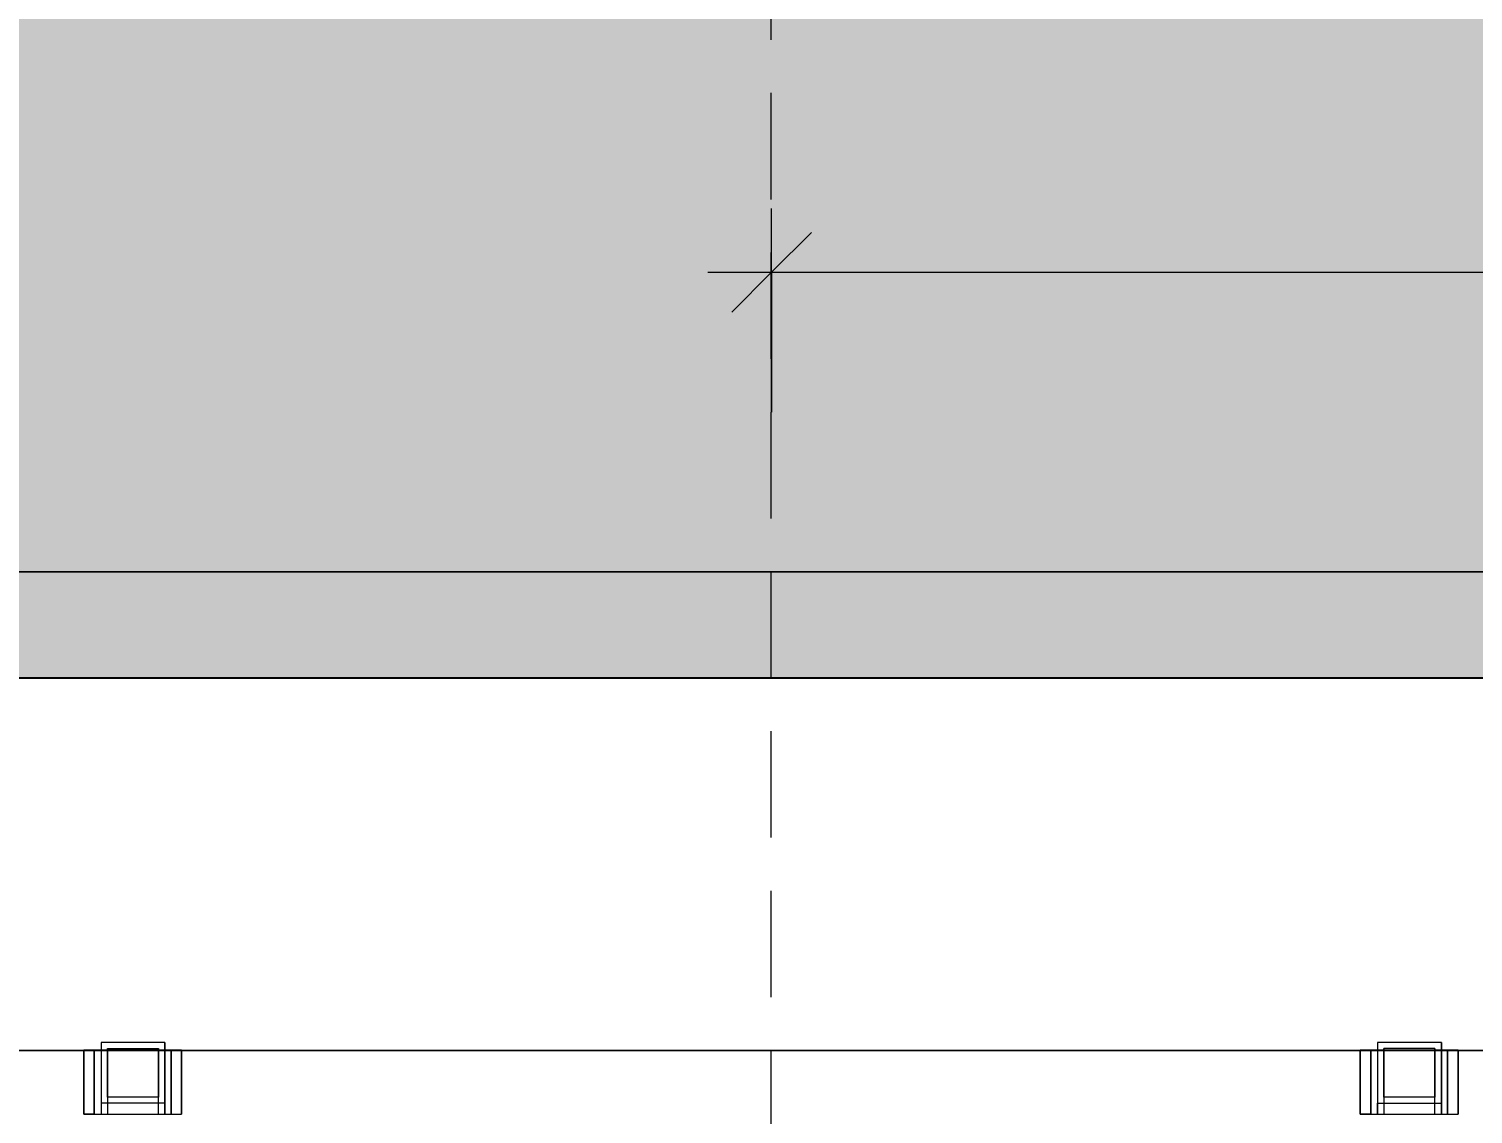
# Model space of a CAD drawing. Header units: millimetres. Extents: x 39486 to 115248, y -1987 to 27400.
# Drawn here: x 103225 to 103904, y 7056 to 7566 of the extents above; entities that cross this region are included whole.
import ezdxf

# ---------------------------------------------------------------- set-up
doc = ezdxf.new("R2010")
doc.units = ezdxf.units.MM
doc.linetypes.add('ADSK_Штрих_ш2 п1', pattern=[75, 50, -25])
doc.layers.add('0-2', color=7, linetype='Continuous', lineweight=9, transparency=0.7)
for name, color, linetype, lineweight in [('A-ANNO-DIMS', 7, 'Continuous', 9), ('A-ANNO-DIMS-25', 7, 'Continuous', 9), ('A-WALL-PATT', 7, 'Continuous', 9)]:
    doc.layers.add(name, color=color, linetype=linetype, lineweight=lineweight)
for name, color, linetype, lineweight, true_color in [('A-DETL-1', 9, 'ADSK_Штрих_ш2 п1', 9, 0x808080), ('I-FURN-14', 7, 'Continuous', 9, 0xe0e0e0), ('I-FURN-20', 7, 'Continuous', 9, 0xd3d3d3), ('I-FURN-3', 7, 'Continuous', 9, 0xc0c0c0), ('I-FURN-7', 7, 'Continuous', 9, 0xe9e9e9), ('I-FURN-8', 7, 'Continuous', 9, 0xefefef), ('I-FURN-83', 7, 'Continuous', 9, 0x868686)]:
    doc.layers.add(name, color=color, linetype=linetype, lineweight=lineweight, true_color=true_color)
doc.styles.add('ISOCPEUR_1', font='isocpeur.ttf', dxfattribs={"width": 0.9, "height": 62.5})
doc.dimstyles.new('ISO-2_5_0_9К_БОЛЬШОЙ_1', dxfattribs={"dimscale": 304.8, "dimtxt": 62.248823, "dimasz": 0.123031, "dimexe": 0.098425, "dimexo": 0.246063, "dimgap": 0, "dimtad": 1, "dimdec": 0, "dimrnd": 10, "dimzin": 0, "dimdsep": 46, "dimtxsty": 'ISOCPEUR_1', "dimblk1": 'OBLIQUE', "dimblk2": 'OBLIQUE', "dimsah": 1, "dimcen": 0.09, "dimdle": 0.098425, "dimazin": 0, "dimtfac": 1, "dimtdec": 4, "dimtix": 1, "dimtmove": 0, "dimatfit": 3, "dimfxl": 1, "dimtvp": 1, "dimtolj": 1, "dimtzin": 0, "dimarcsym": 2})

# ---------------------------------------------------------------- blocks, each defined once
blk = doc.blocks.new('Sports-Recreation_Goals-Nets_Unisport_Upward-Hinged-Practice-Basketball-Goall - 5_23-26432267-Развертка 2_19-2')
at = {"layer": '0-2'}
blk.add_hatch(color=256, dxfattribs=at).paths.add_polyline_path([(-19895.41, 6600), (-19845.41, 6600), (-19845.4, 7261.47), (-18745.41, 7261.33), (-18745.41, 6600), (-18695.41, 6600), (-18695.41, 7311.33), (-19895.41, 7311.33), (-19895.41, 7125.98)])
at = {"layer": 'I-FURN-14'}
for p, q in [((-19610.17, 7090.11), (-19610.17, 7086.4)), ((-19580.17, 7086.4), (-19580.17, 7090.11)), ((-19010.17, 7090.11), (-19010.17, 7086.4)), ((-18980.17, 7090.11), (-18980.17, 7086.4)), ((-19845.4, 7086.35), (-18745.43, 7086.35)), ((-19618.37, 7086.4), (-19613.43, 7086.4)), ((-19618.37, 7086.35), (-19618.37, 7056.4)), ((-19577.3, 7086.4), (-19613.43, 7086.4)), ((-19607.17, 7087.24), (-19607.17, 7086.4)), ((-19583.17, 7086.4), (-19583.17, 7087.24)), ((-19572.37, 7086.4), (-19577.3, 7086.4)), ((-19572.37, 7086.35), (-19572.37, 7056.4)), ((-19018.33, 7086.4), (-19013.39, 7086.4)), ((-19018.33, 7086.35), (-19018.33, 7056.4)), ((-18977.26, 7086.4), (-19013.39, 7086.4)), ((-19007.17, 7087.24), (-19007.17, 7086.4)), ((-18983.17, 7086.4), (-18983.17, 7087.24)), ((-18972.33, 7086.4), (-18977.26, 7086.4)), ((-18972.33, 7086.35), (-18972.33, 7056.4)), ((-19618.37, 7056.4), (-19572.37, 7056.4)), ((-19018.33, 7056.4), (-18972.33, 7056.4))]:
    blk.add_line(p, q, dxfattribs=at)
at = {"layer": 'I-FURN-20'}
for p, q in [((-19845.4, 7261.33), (-18745.42, 7261.33)), ((-19580.17, 7090.11), (-19610.17, 7090.11)), ((-19610.17, 7090.11), (-19610.17, 7086.4)), ((-19580.17, 7090.11), (-19580.17, 7086.4)), ((-18980.17, 7090.11), (-19010.17, 7090.11)), ((-19010.17, 7090.11), (-19010.17, 7086.4)), ((-18980.17, 7086.4), (-18980.17, 7090.11)), ((-18745.43, 7086.35), (-19845.4, 7086.35)), ((-19572.37, 7086.4), (-19618.37, 7086.4)), ((-19607.17, 7086.4), (-19607.17, 7087.24)), ((-19607.17, 7087.24), (-19583.17, 7087.24)), ((-19583.17, 7087.24), (-19583.17, 7086.4)), ((-18972.33, 7086.4), (-19018.33, 7086.4)), ((-18983.17, 7087.24), (-19007.17, 7087.24)), ((-19007.17, 7086.4), (-19007.17, 7087.24)), ((-18983.17, 7087.24), (-18983.17, 7086.4))]:
    blk.add_line(p, q, dxfattribs=at)
at = {"layer": 'I-FURN-3'}
for p, q in [((-19895.41, 7311.33), (-18695.41, 7311.33)), ((-19845.4, 7261.47), (-18745.43, 7261.47)), ((-18745.42, 7261.33), (-19845.4, 7261.33))]:
    blk.add_line(p, q, dxfattribs=at)
at = {"layer": 'I-FURN-7'}
for p, q in [((-19618.37, 7056.4), (-19618.37, 7086.35)), ((-19613.43, 7086.35), (-19613.43, 7056.4)), ((-19613.43, 7056.4), (-19613.43, 7086.35)), ((-19610.17, 7086.35), (-19610.17, 7061.45)), ((-19607.17, 7064.32), (-19607.17, 7086.35)), ((-19583.17, 7086.35), (-19583.17, 7064.32)), ((-19580.17, 7086.35), (-19580.17, 7061.45)), ((-19577.3, 7056.4), (-19577.3, 7086.35)), ((-19577.3, 7086.35), (-19577.3, 7056.4)), ((-19572.37, 7056.4), (-19572.37, 7086.35)), ((-19018.33, 7056.4), (-19018.33, 7086.35)), ((-19013.39, 7086.35), (-19013.39, 7056.4)), ((-19013.39, 7056.4), (-19013.39, 7086.35)), ((-19010.17, 7086.35), (-19010.17, 7061.45)), ((-19007.17, 7064.32), (-19007.17, 7086.35)), ((-18983.17, 7086.35), (-18983.17, 7064.32)), ((-18980.17, 7061.45), (-18980.17, 7086.35)), ((-18977.26, 7056.4), (-18977.26, 7086.35)), ((-18977.26, 7086.35), (-18977.26, 7056.4)), ((-18972.33, 7056.4), (-18972.33, 7086.35)), ((-19580.17, 7061.45), (-19610.17, 7061.45)), ((-19610.17, 7061.45), (-19610.17, 7056.4)), ((-19583.17, 7064.32), (-19607.17, 7064.32)), ((-19580.17, 7061.45), (-19580.17, 7056.4)), ((-19010.17, 7061.45), (-18980.17, 7061.45)), ((-19010.17, 7056.4), (-19010.17, 7061.45)), ((-18983.17, 7064.32), (-19007.17, 7064.32)), ((-18980.17, 7056.4), (-18980.17, 7061.45)), ((-19613.43, 7056.4), (-19618.37, 7056.4)), ((-19613.43, 7056.4), (-19577.3, 7056.4)), ((-19577.3, 7056.4), (-19572.37, 7056.4)), ((-19013.39, 7056.4), (-19018.33, 7056.4)), ((-19013.39, 7056.4), (-18977.26, 7056.4)), ((-18977.26, 7056.4), (-18972.33, 7056.4))]:
    blk.add_line(p, q, dxfattribs=at)
at = {"layer": 'I-FURN-8'}
for p, q in [((-19610.17, 7086.35), (-19610.17, 7056.4)), ((-19607.17, 7086.35), (-19607.17, 7056.4)), ((-19583.17, 7056.4), (-19583.17, 7086.35)), ((-19580.17, 7056.4), (-19580.17, 7086.35)), ((-19010.17, 7086.35), (-19010.17, 7056.4)), ((-19007.17, 7086.35), (-19007.17, 7056.4)), ((-18983.17, 7056.4), (-18983.17, 7086.35)), ((-18980.17, 7086.35), (-18980.17, 7056.4)), ((-19607.17, 7064.32), (-19607.17, 7056.4)), ((-19583.17, 7056.4), (-19583.17, 7064.32)), ((-19007.17, 7064.32), (-19007.17, 7056.4)), ((-18983.17, 7056.4), (-18983.17, 7064.32))]:
    blk.add_line(p, q, dxfattribs=at)
at = {"layer": 'I-FURN-83'}
for p, q in [((-18695.41, 7311.33), (-19895.41, 7311.33)), ((-18745.43, 7261.47), (-19845.4, 7261.47))]:
    blk.add_line(p, q, dxfattribs=at)
blk = doc.blocks.new('DIMBLOCK109-Развертка 2_19-2')
at = {"layer": 'A-ANNO-DIMS-25'}
for p, q in [((103574.39, 7386.33), (103574.39, 7482.04)), ((105549.39, 7403.56), (105549.39, 7482.04)), ((103544.39, 7452.04), (105579.39, 7452.04)), ((103574.39, 7452.04), (103574.39, 7386.33)), ((105549.39, 7452.04), (105549.39, 7403.56))]:
    blk.add_line(p, q, dxfattribs=at)
at = {"layer": 'A-ANNO-DIMS-25', "lineweight": 20}
for p, q in [((103574.39, 7452.04), (103593.14, 7470.79)), ((105549.39, 7452.04), (105568.14, 7470.79)), ((103574.39, 7452.04), (103555.64, 7433.29)), ((105549.39, 7452.04), (105530.64, 7433.29))]:
    blk.add_line(p, q, dxfattribs=at)
at = {"layer": 'A-ANNO-DIMS-25', "color": 0, "insert": (104488.27, 7533.7), "char_height": 62.5, "width": 176.6909, "attachment_point": 1, "line_spacing_factor": 1.149209, "style": 'ISOCPEUR_1'}
blk.add_mtext('1970', dxfattribs=at)
blk = doc.blocks.new('_Oblique')
at = {"color": 0, "linetype": 'ByBlock', "lineweight": -2}
blk.add_line((-0.5, -0.5), (0.5, 0.5), dxfattribs=at)
blk = doc.blocks.new('DIMBLOCK110-Развертка 2_19-2')
at = {"layer": 'A-ANNO-DIMS-25'}
for p, q in [((101336.07, 4170), (101336.07, 8430)), ((103194.39, 8400), (101306.07, 8400)), ((101336.07, 8400), (103194.39, 8400)), ((101384.56, 4200), (101306.07, 4200)), ((101336.07, 4200), (101384.56, 4200))]:
    blk.add_line(p, q, dxfattribs=at)
at = {"layer": 'A-ANNO-DIMS-25', "lineweight": 20}
for p, q in [((101336.07, 8400), (101317.32, 8418.75)), ((101336.07, 8400), (101354.82, 8381.25)), ((101336.07, 4200), (101317.32, 4218.75)), ((101336.07, 4200), (101354.82, 4181.25))]:
    blk.add_line(p, q, dxfattribs=at)
at = {"layer": 'A-ANNO-DIMS-25', "color": 0, "insert": (101254.42, 6218), "char_height": 62.5, "width": 196.802, "attachment_point": 1, "rotation": 90, "line_spacing_factor": 1.149209, "style": 'ISOCPEUR_1'}
blk.add_mtext('4200', dxfattribs=at)

msp = doc.modelspace()

# ---------------------------------------------------------------- hatches: boundary and pattern name
at = {"layer": 'A-WALL-PATT'}
h = msp.add_hatch(color=256, dxfattribs=at)
h.paths.add_polyline_path([(102531.98, 6600), (102973.97, 6600), (102973.97, 7311.33), (104173.97, 7311.33), (104173.97, 6600), (105548.39, 6600), (105548.39, 7670), (100190.39, 7670), (100190.39, 6600), (101594.46, 6600)])
h.paths.add_polyline_path([(103959.39, 8320), (105549.39, 8320), (105549.39, 11700), (100190.39, 11700), (100190.39, 8320), (103879.39, 8320)])
h.paths.add_polyline_path([(103859.39, 8400), (103269.39, 8400), (103269.39, 8820), (103879.39, 8820), (103879.39, 8400)])

# ---------------------------------------------------------------- linework, layer by layer
at = {"layer": 'A-DETL-1'}
msp.add_line((103573.97, 8811.33), (103573.97, 6411.33), dxfattribs=at)

# ---------------------------------------------------------------- block references
at = {"layer": 'I-FURN-3'}
msp.add_blockref('Sports-Recreation_Goals-Nets_Unisport_Upward-Hinged-Practice-Basketball-Goall - 5_23-26432267-Развертка 2_19-2', (122869.39, 0), dxfattribs=at)

# ---------------------------------------------------------------- dimensions: what is measured, and where the dimension line sits
at = {"layer": 'A-ANNO-DIMS'}
dim = msp.add_linear_dim(base=(101336.07, 8400), p1=(101309.56, 4200), p2=(103269.39, 8400), angle=90, dimstyle='ISO-2_5_0_9К_БОЛЬШОЙ_1', override={"dimpost": '<>', "dimfxl": 4634.753767}, dxfattribs=at)
dim.commit()
dim.dimension.update_dxf_attribs({"geometry": 'DIMBLOCK110-Развертка 2_19-2', "text_midpoint": (101304.82, 6300)})
dim = msp.add_linear_dim(base=(105549.39, 7452.04), p1=(103574.39, 7311.33), p2=(105549.39, 7478.56), dimstyle='ISO-2_5_0_9К_БОЛЬШОЙ_1', override={"dimpost": '<>', "dimfxl": 1982.063271}, dxfattribs=at)
dim.commit()
dim.dimension.update_dxf_attribs({"geometry": 'DIMBLOCK109-Развертка 2_19-2', "text_midpoint": (104561.89, 7483.29)})

doc.saveas('drawing.dxf')
